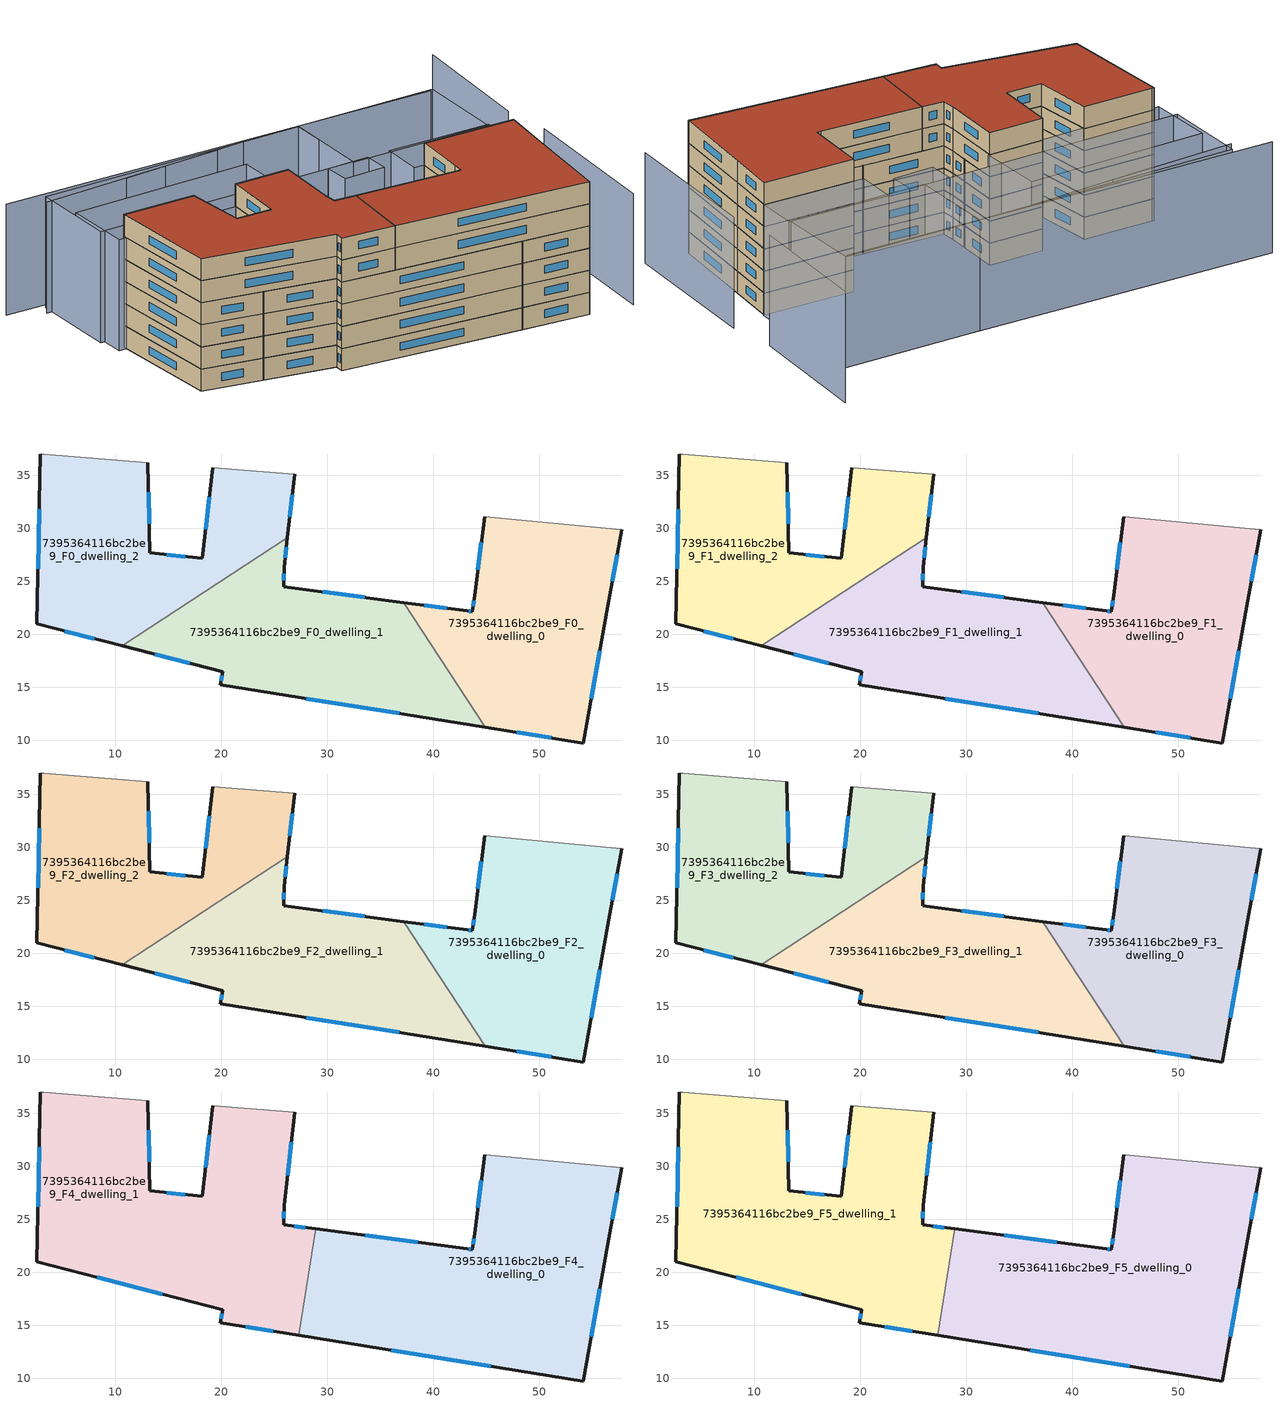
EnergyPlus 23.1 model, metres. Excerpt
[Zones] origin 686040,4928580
7395364116bc2be9_F0_dwelling_0
 floor ground (EU_floor_Construction): 54.16,9.74 56.47,22.64 57.78,29.84 44.87,31.08 43.92,23.66 43.7,22.14 43.22,22.2 37.21,22.99 44.91,11.22 z0
 wall outside (EU_wall_Construction): 57.78,29.84 56.47,22.64 54.16,9.74 44.91,11.22 / 37.21,22.99 43.22,22.2 43.7,22.14 43.92,23.66 44.87,31.08 z0:3
 wall adiabatic (EU_wall_Construction): 44.87,31.08 57.78,29.84 z0:3
 wall to 7395364116bc2be9_F0_dwelling_1 (EU_wall_Construction): 44.91,11.22 37.21,22.99 z0:3
 window (EU_Window_Construction): 44.23,26.07 44.56,28.66 / 57.35,27.5 56.9,24.98 / 55.72,18.45 54.91,13.93 / 51.15,10.22 47.92,10.74 / 39.16,22.73 41.27,22.46 / 43.38,22.18 43.54,22.16 / 43.77,22.63 43.85,23.16 z0.98:2.02
7395364116bc2be9_F0_dwelling_1
 floor ground (EU_floor_Construction): 44.91,11.22 37.21,22.99 25.89,24.49 25.94,26.31 26.26,29.12 10.65,18.91 20.13,16.47 19.93,15.23 z0
 wall outside (EU_wall_Construction): 44.91,11.22 19.93,15.23 20.13,16.47 10.65,18.91 / 26.26,29.12 25.94,26.31 25.89,24.49 37.21,22.99 z0:3
 wall to 7395364116bc2be9_F0_dwelling_2 (EU_wall_Construction): 10.65,18.91 26.26,29.12 z0:3
 window (EU_Window_Construction): 29.57,24 33.53,23.48 / 36.78,12.52 28.05,13.92 / 20,15.63 20.06,16.06 / 17.05,17.26 13.73,18.11 / 26.16,28.2 26.04,27.22 / 25.92,25.72 25.91,25.08 z0.98:2.02
7395364116bc2be9_F0_dwelling_2
 floor ground (EU_floor_Construction): 26.26,29.12 26.94,35.11 19.19,35.7 18.22,27.15 13.28,27.68 13.09,36.17 3.24,36.99 2.93,37.01 2.62,20.97 10.65,18.91 z0
 wall outside (EU_wall_Construction): 26.94,35.11 26.26,29.12 / 10.65,18.91 2.62,20.97 2.93,37.01 / 13.09,36.17 13.28,27.68 18.22,27.15 19.19,35.7 z0:3
 wall adiabatic (EU_wall_Construction): 19.19,35.7 26.94,35.11 / 2.93,37.01 3.24,36.99 13.09,36.17 z0:3
 window (EU_Window_Construction): 26.72,33.16 26.48,31.07 / 8.04,19.58 5.23,20.3 / 2.72,26.18 2.83,31.79 / 13.15,33.41 13.22,30.44 / 14.89,27.5 16.61,27.32 / 18.54,29.93 18.87,32.92 z0.98:2.02
7395364116bc2be9_F1_dwelling_0
 floor to 7395364116bc2be9_F0_dwelling_0 (EU_floor_Construction): 54.16,9.74 56.47,22.64 57.78,29.84 44.87,31.08 43.92,23.66 43.7,22.14 43.22,22.2 37.21,22.99 44.91,11.22 z3
 wall outside (EU_wall_Construction): 57.78,29.84 56.47,22.64 54.16,9.74 44.91,11.22 / 37.21,22.99 43.22,22.2 43.7,22.14 43.92,23.66 44.87,31.08 z3:6
 wall adiabatic (EU_wall_Construction): 44.87,31.08 57.78,29.84 z3:6
 wall to 7395364116bc2be9_F1_dwelling_1 (EU_wall_Construction): 44.91,11.22 37.21,22.99 z3:6
 window (EU_Window_Construction): 44.23,26.07 44.56,28.66 / 57.35,27.5 56.9,24.98 / 55.72,18.45 54.91,13.93 / 51.15,10.22 47.92,10.74 / 39.16,22.73 41.27,22.46 / 43.38,22.18 43.54,22.16 / 43.77,22.63 43.85,23.16 z3.98:5.02
7395364116bc2be9_F1_dwelling_1
 floor to 7395364116bc2be9_F0_dwelling_1 (EU_floor_Construction): 44.91,11.22 37.21,22.99 25.89,24.49 25.94,26.31 26.26,29.12 10.65,18.91 20.13,16.47 19.93,15.23 z3
 wall outside (EU_wall_Construction): 44.91,11.22 19.93,15.23 20.13,16.47 10.65,18.91 / 26.26,29.12 25.94,26.31 25.89,24.49 37.21,22.99 z3:6
 wall to 7395364116bc2be9_F1_dwelling_2 (EU_wall_Construction): 10.65,18.91 26.26,29.12 z3:6
 window (EU_Window_Construction): 29.57,24 33.53,23.48 / 36.78,12.52 28.05,13.92 / 20,15.63 20.06,16.06 / 17.05,17.26 13.73,18.11 / 26.16,28.2 26.04,27.22 / 25.92,25.72 25.91,25.08 z3.98:5.02
7395364116bc2be9_F1_dwelling_2
 floor to 7395364116bc2be9_F0_dwelling_2 (EU_floor_Construction): 26.26,29.12 26.94,35.11 19.19,35.7 18.22,27.15 13.28,27.68 13.09,36.17 3.24,36.99 2.93,37.01 2.62,20.97 10.65,18.91 z3
 wall outside (EU_wall_Construction): 26.94,35.11 26.26,29.12 / 10.65,18.91 2.62,20.97 2.93,37.01 / 13.09,36.17 13.28,27.68 18.22,27.15 19.19,35.7 z3:6
 wall adiabatic (EU_wall_Construction): 19.19,35.7 26.94,35.11 / 2.93,37.01 3.24,36.99 13.09,36.17 z3:6
 window (EU_Window_Construction): 26.72,33.16 26.48,31.07 / 8.04,19.58 5.23,20.3 / 2.72,26.18 2.83,31.79 / 13.15,33.41 13.22,30.44 / 14.89,27.5 16.61,27.32 / 18.54,29.93 18.87,32.92 z3.98:5.02
7395364116bc2be9_F2_dwelling_0
 floor to 7395364116bc2be9_F1_dwelling_0 (EU_floor_Construction): 54.16,9.74 56.47,22.64 57.78,29.84 44.87,31.08 43.92,23.66 43.7,22.14 43.22,22.2 37.21,22.99 44.91,11.22 z6
 wall outside (EU_wall_Construction): 57.78,29.84 56.47,22.64 54.16,9.74 44.91,11.22 / 37.21,22.99 43.22,22.2 43.7,22.14 43.92,23.66 44.87,31.08 z6:9
 wall adiabatic (EU_wall_Construction): 44.87,31.08 57.78,29.84 z6:9
 wall to 7395364116bc2be9_F2_dwelling_1 (EU_wall_Construction): 44.91,11.22 37.21,22.99 z6:9
 window (EU_Window_Construction): 44.23,26.07 44.56,28.66 / 57.35,27.5 56.9,24.98 / 55.72,18.45 54.91,13.93 / 51.15,10.22 47.92,10.74 / 39.16,22.73 41.27,22.46 / 43.38,22.18 43.54,22.16 / 43.77,22.63 43.85,23.16 z6.98:8.02
7395364116bc2be9_F2_dwelling_1
 floor to 7395364116bc2be9_F1_dwelling_1 (EU_floor_Construction): 44.91,11.22 37.21,22.99 25.89,24.49 25.94,26.31 26.26,29.12 10.65,18.91 20.13,16.47 19.93,15.23 z6
 wall outside (EU_wall_Construction): 44.91,11.22 19.93,15.23 20.13,16.47 10.65,18.91 / 26.26,29.12 25.94,26.31 25.89,24.49 37.21,22.99 z6:9
 wall to 7395364116bc2be9_F2_dwelling_2 (EU_wall_Construction): 10.65,18.91 26.26,29.12 z6:9
 window (EU_Window_Construction): 29.57,24 33.53,23.48 / 36.78,12.52 28.05,13.92 / 20,15.63 20.06,16.06 / 17.05,17.26 13.73,18.11 / 26.16,28.2 26.04,27.22 / 25.92,25.72 25.91,25.08 z6.98:8.02
7395364116bc2be9_F2_dwelling_2
 floor to 7395364116bc2be9_F1_dwelling_2 (EU_floor_Construction): 26.26,29.12 26.94,35.11 19.19,35.7 18.22,27.15 13.28,27.68 13.09,36.17 3.24,36.99 2.93,37.01 2.62,20.97 10.65,18.91 z6
 wall outside (EU_wall_Construction): 26.94,35.11 26.26,29.12 / 10.65,18.91 2.62,20.97 2.93,37.01 / 13.09,36.17 13.28,27.68 18.22,27.15 19.19,35.7 z6:9
 wall adiabatic (EU_wall_Construction): 19.19,35.7 26.94,35.11 / 2.93,37.01 3.24,36.99 13.09,36.17 z6:9
 window (EU_Window_Construction): 26.72,33.16 26.48,31.07 / 8.04,19.58 5.23,20.3 / 2.72,26.18 2.83,31.79 / 13.15,33.41 13.22,30.44 / 14.89,27.5 16.61,27.32 / 18.54,29.93 18.87,32.92 z6.98:8.02
7395364116bc2be9_F3_dwelling_0
 floor to 7395364116bc2be9_F2_dwelling_0 (EU_floor_Construction): 54.16,9.74 56.47,22.64 57.78,29.84 44.87,31.08 43.92,23.66 43.7,22.14 43.22,22.2 37.21,22.99 44.91,11.22 z9
 wall outside (EU_wall_Construction): 57.78,29.84 56.47,22.64 54.16,9.74 44.91,11.22 / 37.21,22.99 43.22,22.2 43.7,22.14 43.92,23.66 44.87,31.08 z9:12
 wall adiabatic (EU_wall_Construction): 44.87,31.08 57.78,29.84 z9:12
 wall to 7395364116bc2be9_F3_dwelling_1 (EU_wall_Construction): 44.91,11.22 37.21,22.99 z9:12
 window (EU_Window_Construction): 44.23,26.07 44.56,28.66 / 57.35,27.5 56.9,24.98 / 55.72,18.45 54.91,13.93 / 51.15,10.22 47.92,10.74 / 39.16,22.73 41.27,22.46 / 43.38,22.18 43.54,22.16 / 43.77,22.63 43.85,23.16 z9.98:11.02
7395364116bc2be9_F3_dwelling_1
 floor to 7395364116bc2be9_F2_dwelling_1 (EU_floor_Construction): 44.91,11.22 37.21,22.99 25.89,24.49 25.94,26.31 26.26,29.12 10.65,18.91 20.13,16.47 19.93,15.23 z9
 wall outside (EU_wall_Construction): 44.91,11.22 19.93,15.23 20.13,16.47 10.65,18.91 / 26.26,29.12 25.94,26.31 25.89,24.49 37.21,22.99 z9:12
 wall to 7395364116bc2be9_F3_dwelling_2 (EU_wall_Construction): 10.65,18.91 26.26,29.12 z9:12
 window (EU_Window_Construction): 29.57,24 33.53,23.48 / 36.78,12.52 28.05,13.92 / 20,15.63 20.06,16.06 / 17.05,17.26 13.73,18.11 / 26.16,28.2 26.04,27.22 / 25.92,25.72 25.91,25.08 z9.98:11.02
7395364116bc2be9_F3_dwelling_2
 floor to 7395364116bc2be9_F2_dwelling_2 (EU_floor_Construction): 26.26,29.12 26.94,35.11 19.19,35.7 18.22,27.15 13.28,27.68 13.09,36.17 3.24,36.99 2.93,37.01 2.62,20.97 10.65,18.91 z9
 wall outside (EU_wall_Construction): 26.94,35.11 26.26,29.12 / 10.65,18.91 2.62,20.97 2.93,37.01 / 13.09,36.17 13.28,27.68 18.22,27.15 19.19,35.7 z9:12
 wall adiabatic (EU_wall_Construction): 19.19,35.7 26.94,35.11 / 2.93,37.01 3.24,36.99 13.09,36.17 z9:12
 window (EU_Window_Construction): 26.72,33.16 26.48,31.07 / 8.04,19.58 5.23,20.3 / 2.72,26.18 2.83,31.79 / 13.15,33.41 13.22,30.44 / 14.89,27.5 16.61,27.32 / 18.54,29.93 18.87,32.92 z9.98:11.02
7395364116bc2be9_F4_dwelling_0
 floor to 7395364116bc2be9_F3_dwelling_0 (EU_floor_Construction): 54.16,9.74 56.47,22.64 57.78,29.84 44.87,31.08 43.92,23.66 43.7,22.14 43.22,22.2 37.21,22.99 44.91,11.22 z12
 floor to 7395364116bc2be9_F3_dwelling_1 (EU_floor_Construction): 44.91,11.22 37.21,22.99 28.93,24.09 27.32,14.04 z12
 wall outside (EU_wall_Construction): 57.78,29.84 56.47,22.64 54.16,9.74 27.31,14.04 / 28.93,24.09 43.22,22.2 43.7,22.14 43.92,23.66 44.87,31.08 z12:15
 wall adiabatic (EU_wall_Construction): 44.87,31.08 57.78,29.84 z12:15
 wall to 7395364116bc2be9_F4_dwelling_1 (EU_wall_Construction): 27.31,14.04 28.93,24.09 z12:15
 window (EU_Window_Construction): 44.23,26.07 44.56,28.66 / 57.35,27.5 56.9,24.98 / 55.72,18.45 54.91,13.93 / 45.43,11.14 36.05,12.64 / 33.57,23.47 38.57,22.81 / 43.38,22.18 43.54,22.16 / 43.77,22.63 43.85,23.16 z12.98:14.02
7395364116bc2be9_F4_dwelling_1
 floor to 7395364116bc2be9_F3_dwelling_1 (EU_floor_Construction): 27.32,14.04 28.93,24.09 25.89,24.49 25.94,26.31 26.26,29.12 10.65,18.91 20.13,16.47 19.93,15.23 z12
 floor to 7395364116bc2be9_F3_dwelling_2 (EU_floor_Construction): 26.26,29.12 26.94,35.11 19.19,35.7 18.22,27.15 13.28,27.68 13.09,36.17 3.24,36.99 2.93,37.01 2.62,20.97 10.65,18.91 z12
 wall outside (EU_wall_Construction): 27.31,14.04 19.93,15.23 20.13,16.47 2.62,20.97 2.93,37.01 / 13.09,36.17 13.28,27.68 18.22,27.15 19.19,35.7 / 26.94,35.11 25.94,26.31 25.89,24.49 28.93,24.09 z12:15
 wall adiabatic (EU_wall_Construction): 2.93,37.01 3.24,36.99 13.09,36.17 / 19.19,35.7 26.94,35.11 z12:15
 window (EU_Window_Construction): 26.88,24.36 27.94,24.22 / 24.91,14.43 22.33,14.84 / 20,15.63 20.06,16.06 / 14.44,17.93 8.32,19.5 / 2.72,26.18 2.83,31.79 / 13.15,33.41 13.22,30.44 / 14.89,27.5 16.61,27.32 / 18.54,29.93 18.87,32.92 / 26.61,32.25 26.27,29.17 / 25.92,25.72 25.91,25.08 z12.98:14.02
7395364116bc2be9_F5_dwelling_0
 floor to 7395364116bc2be9_F4_dwelling_0 (EU_floor_Construction): 54.16,9.74 56.47,22.64 57.78,29.84 44.87,31.08 43.92,23.66 43.7,22.14 43.22,22.2 28.93,24.09 27.31,14.04 z15
 wall outside (EU_wall_Construction): 57.78,29.84 56.47,22.64 54.16,9.74 27.31,14.04 / 28.93,24.09 43.22,22.2 43.7,22.14 43.92,23.66 44.87,31.08 z15:18
 wall adiabatic (EU_wall_Construction): 44.87,31.08 57.78,29.84 z15:18
 wall to 7395364116bc2be9_F5_dwelling_1 (EU_wall_Construction): 27.31,14.04 28.93,24.09 z15:18
 window (EU_Window_Construction): 44.23,26.07 44.56,28.66 / 57.35,27.5 56.9,24.98 / 55.72,18.45 54.91,13.93 / 45.43,11.14 36.05,12.64 / 33.57,23.47 38.57,22.81 / 43.38,22.18 43.54,22.16 / 43.77,22.63 43.85,23.16 z15.98:17.02
 roof outside (EU_roof_Construction): 57.78,29.84 56.47,22.64 54.16,9.74 27.31,14.04 28.93,24.09 43.22,22.2 43.7,22.14 43.92,23.66 44.87,31.08 z18
7395364116bc2be9_F5_dwelling_1
 floor to 7395364116bc2be9_F4_dwelling_1 (EU_floor_Construction): 27.31,14.04 28.93,24.09 25.89,24.49 25.94,26.31 26.94,35.11 19.19,35.7 18.22,27.15 13.28,27.68 13.09,36.17 3.24,36.99 2.93,37.01 2.62,20.97 20.13,16.47 19.93,15.23 z15
 wall outside (EU_wall_Construction): 27.31,14.04 19.93,15.23 20.13,16.47 2.62,20.97 2.93,37.01 / 13.09,36.17 13.28,27.68 18.22,27.15 19.19,35.7 / 26.94,35.11 25.94,26.31 25.89,24.49 28.93,24.09 z15:18
 wall adiabatic (EU_wall_Construction): 2.93,37.01 3.24,36.99 13.09,36.17 / 19.19,35.7 26.94,35.11 z15:18
 window (EU_Window_Construction): 26.88,24.36 27.94,24.22 / 24.91,14.43 22.33,14.84 / 20,15.63 20.06,16.06 / 14.44,17.93 8.32,19.5 / 2.72,26.18 2.83,31.79 / 13.15,33.41 13.22,30.44 / 14.89,27.5 16.61,27.32 / 18.54,29.93 18.87,32.92 / 26.61,32.25 26.27,29.17 / 25.92,25.72 25.91,25.08 z15.98:17.02
 roof outside (EU_roof_Construction): 26.94,35.11 25.94,26.31 25.89,24.49 28.93,24.09 27.31,14.04 19.93,15.23 20.13,16.47 2.62,20.97 2.93,37.01 3.24,36.99 13.09,36.17 13.28,27.68 18.22,27.15 19.19,35.7 z18
shading: 60.13,8.8 63.02,30.45 / 62.71,37.26 65.39,56.05 / 27.35,49.95 1.47,50.69 / 31.9,49.97 13.53,50.27 / 58.72,47.76 -2.84,53.26 / 57.88,29.83 43.49,31.21 / 43.49,31.21 44.05,37.04 / 44.05,37.04 58.44,35.65 / 58.44,35.65 57.88,29.83 / 34.74,33.82 34.92,37.4 / 34.92,37.4 40.75,37.11 / 40.75,37.11 40.57,33.53 / 40.57,33.53 34.74,33.82 / 2.46,46.05 27.71,44.56 / 27.71,44.56 27.15,35.1 / 27.15,35.1 1.9,36.58 / 1.9,36.58 2.46,46.05 / 38.56,37.05 39.51,49.51 / 39.51,49.51 59.14,48.01 / 59.14,48.01 58.19,35.55 / 58.19,35.55 38.56,37.05 / 2.36,52.05 39.48,49.39 / 39.48,49.39 38.6,37.14 / 38.6,37.14 1.48,39.8 / 1.48,39.8 2.36,52.05 z0:15
[Building]
EU S2 Campaign: North Axis=0; Terrain=City; Solar Distribution=FullExterior
[Site:Location]
Bologna: Latitude=44.5; Longitude=11.25; Time Zone=1; Elevation=37
[SizingPeriod:WeatherFileDays]
AnnualSizingPeriod: Begin Month=1; Begin Day of Month=1; End Month=12; End Day of Month=31; Day of Week for Start Day=Monday; Use Weather File Daylight Saving Period=No; Use Weather File Rain and Snow Indicators=No
[MATERIAL]
EU_InternalMass_Material: Roughness=MediumRough; Thickness=0.1; Conductivity=1; Density=1800; Specific Heat=900; Thermal Absorptance=0.9; Solar Absorptance=0.7; Visible Absorptance=0.7
[MATERIAL:NOMASS] Roughness=MediumRough; Thermal Absorptance=0.9; Solar Absorptance=0.7; Visible Absorptance=0.7
Name | Thermal Resistance
EU_wall_NoMass | 0.905828
EU_roof_NoMass | 0.37593
EU_floor_NoMass | 0.67114
[WINDOWMATERIAL:SIMPLEGLAZINGSYSTEM]
EU_Window_SimpleGlazing: UFactor=4.52486; Solar Heat Gain Coefficient=0.85; Visible Transmittance=0.85
[CONSTRUCTION]
EU_wall_Construction: EU_wall_NoMass
EU_roof_Construction: EU_roof_NoMass
EU_floor_Construction: EU_floor_NoMass
EU_InternalMass_Construction: EU_InternalMass_Material
EU_Window_Construction: EU_Window_SimpleGlazing
[ZONE] Type=1; Multiplier=1; Ceiling Height=autocalculate; Floor Area=autocalculate; Part of Total Floor Area=Yes
Name | Volume
7395364116bc2be9_F0_dwelling_0; 7395364116bc2be9_F1_dwelling_0; 7395364116bc2be9_F2_dwelling_0; 7395364116bc2be9_F3_dwelling_0 | 810.866
7395364116bc2be9_F4_dwelling_0; 7395364116bc2be9_F5_dwelling_0; 7395364116bc2be9_F4_dwelling_1; 7395364116bc2be9_F5_dwelling_1 | 1216.29
7395364116bc2be9_F0_dwelling_1; 7395364116bc2be9_F1_dwelling_1; 7395364116bc2be9_F2_dwelling_1; 7395364116bc2be9_F3_dwelling_1 | 810.839
7395364116bc2be9_F0_dwelling_2; 7395364116bc2be9_F1_dwelling_2; 7395364116bc2be9_F2_dwelling_2; 7395364116bc2be9_F3_dwelling_2 | 810.869
[INTERNALMASS] Construction=EU_InternalMass_Construction
Name | Zone or ZoneList | Surface Area
7395364116bc2be9_F0_dwelling_0_EU_InternalMass | 7395364116bc2be9_F0_dwelling_0 | 270.289
7395364116bc2be9_F0_dwelling_1_EU_InternalMass | 7395364116bc2be9_F0_dwelling_1 | 270.282
7395364116bc2be9_F0_dwelling_2_EU_InternalMass | 7395364116bc2be9_F0_dwelling_2 | 270.289
7395364116bc2be9_F1_dwelling_0_EU_InternalMass | 7395364116bc2be9_F1_dwelling_0 | 270.289
7395364116bc2be9_F1_dwelling_1_EU_InternalMass | 7395364116bc2be9_F1_dwelling_1 | 270.282
7395364116bc2be9_F1_dwelling_2_EU_InternalMass | 7395364116bc2be9_F1_dwelling_2 | 270.289
7395364116bc2be9_F2_dwelling_0_EU_InternalMass | 7395364116bc2be9_F2_dwelling_0 | 270.289
7395364116bc2be9_F2_dwelling_1_EU_InternalMass | 7395364116bc2be9_F2_dwelling_1 | 270.282
7395364116bc2be9_F2_dwelling_2_EU_InternalMass | 7395364116bc2be9_F2_dwelling_2 | 270.289
7395364116bc2be9_F3_dwelling_0_EU_InternalMass | 7395364116bc2be9_F3_dwelling_0 | 270.289
7395364116bc2be9_F3_dwelling_1_EU_InternalMass | 7395364116bc2be9_F3_dwelling_1 | 270.282
7395364116bc2be9_F3_dwelling_2_EU_InternalMass | 7395364116bc2be9_F3_dwelling_2 | 270.289
7395364116bc2be9_F4_dwelling_0_EU_InternalMass | 7395364116bc2be9_F4_dwelling_0 | 405.431
7395364116bc2be9_F4_dwelling_1_EU_InternalMass | 7395364116bc2be9_F4_dwelling_1 | 405.429
7395364116bc2be9_F5_dwelling_0_EU_InternalMass | 7395364116bc2be9_F5_dwelling_0 | 405.431
7395364116bc2be9_F5_dwelling_1_EU_InternalMass | 7395364116bc2be9_F5_dwelling_1 | 405.429
[OTHEREQUIPMENT] Fuel Type=Electricity; Design Level Calculation Method=Watts/Area; Power per Zone Floor Area=1; Fraction Latent=0; Fraction Radiant=0; Fraction Lost=0; Carbon Dioxide Generation Rate=0; EndUse Subcategory=EU_Step8_InternalGains
Name | Zone or ZoneList or Space or SpaceList | Schedule
EU_Step8_InternalGain_7395364116bc2be9_F0_dwelling_0_f000 | 7395364116bc2be9_F0_dwelling_0 | EU_Step8_GainSchedule_7395364116bc2be9_F0_dwelling_0_f000
EU_Step8_InternalGain_7395364116bc2be9_F0_dwelling_1_f000 | 7395364116bc2be9_F0_dwelling_1 | EU_Step8_GainSchedule_7395364116bc2be9_F0_dwelling_1_f000
EU_Step8_InternalGain_7395364116bc2be9_F0_dwelling_2_f000 | 7395364116bc2be9_F0_dwelling_2 | EU_Step8_GainSchedule_7395364116bc2be9_F0_dwelling_2_f000
EU_Step8_InternalGain_7395364116bc2be9_F1_dwelling_0_f000 | 7395364116bc2be9_F1_dwelling_0 | EU_Step8_GainSchedule_7395364116bc2be9_F1_dwelling_0_f000
EU_Step8_InternalGain_7395364116bc2be9_F1_dwelling_1_f000 | 7395364116bc2be9_F1_dwelling_1 | EU_Step8_GainSchedule_7395364116bc2be9_F1_dwelling_1_f000
EU_Step8_InternalGain_7395364116bc2be9_F1_dwelling_2_f000 | 7395364116bc2be9_F1_dwelling_2 | EU_Step8_GainSchedule_7395364116bc2be9_F1_dwelling_2_f000
EU_Step8_InternalGain_7395364116bc2be9_F2_dwelling_0_f000 | 7395364116bc2be9_F2_dwelling_0 | EU_Step8_GainSchedule_7395364116bc2be9_F2_dwelling_0_f000
EU_Step8_InternalGain_7395364116bc2be9_F2_dwelling_1_f000 | 7395364116bc2be9_F2_dwelling_1 | EU_Step8_GainSchedule_7395364116bc2be9_F2_dwelling_1_f000
EU_Step8_InternalGain_7395364116bc2be9_F2_dwelling_2_f000 | 7395364116bc2be9_F2_dwelling_2 | EU_Step8_GainSchedule_7395364116bc2be9_F2_dwelling_2_f000
EU_Step8_InternalGain_7395364116bc2be9_F3_dwelling_0_f000 | 7395364116bc2be9_F3_dwelling_0 | EU_Step8_GainSchedule_7395364116bc2be9_F3_dwelling_0_f000
EU_Step8_InternalGain_7395364116bc2be9_F3_dwelling_1_f000 | 7395364116bc2be9_F3_dwelling_1 | EU_Step8_GainSchedule_7395364116bc2be9_F3_dwelling_1_f000
EU_Step8_InternalGain_7395364116bc2be9_F3_dwelling_2_f000 | 7395364116bc2be9_F3_dwelling_2 | EU_Step8_GainSchedule_7395364116bc2be9_F3_dwelling_2_f000
EU_Step8_InternalGain_7395364116bc2be9_F4_dwelling_0_f000 | 7395364116bc2be9_F4_dwelling_0 | EU_Step8_GainSchedule_7395364116bc2be9_F4_dwelling_0_f000
EU_Step8_InternalGain_7395364116bc2be9_F4_dwelling_1_f000 | 7395364116bc2be9_F4_dwelling_1 | EU_Step8_GainSchedule_7395364116bc2be9_F4_dwelling_1_f000
EU_Step8_InternalGain_7395364116bc2be9_F5_dwelling_0_f000 | 7395364116bc2be9_F5_dwelling_0 | EU_Step8_GainSchedule_7395364116bc2be9_F5_dwelling_0_f000
EU_Step8_InternalGain_7395364116bc2be9_F5_dwelling_1_f000 | 7395364116bc2be9_F5_dwelling_1 | EU_Step8_GainSchedule_7395364116bc2be9_F5_dwelling_1_f000
[ZONEVENTILATION:DESIGNFLOWRATE] Schedule=EU_AlwaysOn; Design Flow Rate Calculation Method=AirChanges/Hour; Air Changes per Hour=0.73129; Ventilation Type=Natural; Fan Pressure Rise=0; Fan Total Efficiency=1; Constant Term Coefficient=1; Temperature Term Coefficient=0; Velocity Term Coefficient=0; Velocity Squared Term Coefficient=0; Minimum Indoor Temperature=-100; Maximum Indoor Temperature=100; Delta Temperature=-100; Minimum Outdoor Temperature=-100; Maximum Outdoor Temperature=100; Maximum Wind Speed=40
Name | Zone or ZoneList or Space or SpaceList
EU_ConstantAir_7395364116bc2be9_F0_dwelling_0 | 7395364116bc2be9_F0_dwelling_0
EU_ConstantAir_7395364116bc2be9_F0_dwelling_1 | 7395364116bc2be9_F0_dwelling_1
EU_ConstantAir_7395364116bc2be9_F0_dwelling_2 | 7395364116bc2be9_F0_dwelling_2
EU_ConstantAir_7395364116bc2be9_F1_dwelling_0 | 7395364116bc2be9_F1_dwelling_0
EU_ConstantAir_7395364116bc2be9_F1_dwelling_1 | 7395364116bc2be9_F1_dwelling_1
EU_ConstantAir_7395364116bc2be9_F1_dwelling_2 | 7395364116bc2be9_F1_dwelling_2
EU_ConstantAir_7395364116bc2be9_F2_dwelling_0 | 7395364116bc2be9_F2_dwelling_0
EU_ConstantAir_7395364116bc2be9_F2_dwelling_1 | 7395364116bc2be9_F2_dwelling_1
EU_ConstantAir_7395364116bc2be9_F2_dwelling_2 | 7395364116bc2be9_F2_dwelling_2
EU_ConstantAir_7395364116bc2be9_F3_dwelling_0 | 7395364116bc2be9_F3_dwelling_0
EU_ConstantAir_7395364116bc2be9_F3_dwelling_1 | 7395364116bc2be9_F3_dwelling_1
EU_ConstantAir_7395364116bc2be9_F3_dwelling_2 | 7395364116bc2be9_F3_dwelling_2
EU_ConstantAir_7395364116bc2be9_F4_dwelling_0 | 7395364116bc2be9_F4_dwelling_0
EU_ConstantAir_7395364116bc2be9_F4_dwelling_1 | 7395364116bc2be9_F4_dwelling_1
EU_ConstantAir_7395364116bc2be9_F5_dwelling_0 | 7395364116bc2be9_F5_dwelling_0
EU_ConstantAir_7395364116bc2be9_F5_dwelling_1 | 7395364116bc2be9_F5_dwelling_1
[HVACTEMPLATE:THERMOSTAT] Constant Heating Setpoint=20; Constant Cooling Setpoint=50
EU_HeatOnly_7395364116bc2be9_F0_dwelling_0; EU_HeatOnly_7395364116bc2be9_F0_dwelling_1; EU_HeatOnly_7395364116bc2be9_F0_dwelling_2; EU_HeatOnly_7395364116bc2be9_F1_dwelling_0; EU_HeatOnly_7395364116bc2be9_F1_dwelling_1; EU_HeatOnly_7395364116bc2be9_F1_dwelling_2; EU_HeatOnly_7395364116bc2be9_F2_dwelling_0; EU_HeatOnly_7395364116bc2be9_F2_dwelling_1; EU_HeatOnly_7395364116bc2be9_F2_dwelling_2; EU_HeatOnly_7395364116bc2be9_F3_dwelling_0; EU_HeatOnly_7395364116bc2be9_F3_dwelling_1; EU_HeatOnly_7395364116bc2be9_F3_dwelling_2; EU_HeatOnly_7395364116bc2be9_F4_dwelling_0; EU_HeatOnly_7395364116bc2be9_F4_dwelling_1; EU_HeatOnly_7395364116bc2be9_F5_dwelling_0; EU_HeatOnly_7395364116bc2be9_F5_dwelling_1
[HVACTEMPLATE:ZONE:IDEALLOADSAIRSYSTEM] System Availability Schedule=EU_AlwaysOn; Maximum Heating Supply Air Temperature=50; Minimum Cooling Supply Air Temperature=13; Maximum Heating Supply Air Humidity Ratio=0.0156; Minimum Cooling Supply Air Humidity Ratio=0.0077; Heating Limit=NoLimit; Cooling Limit=NoLimit; Heating Availability Schedule=EU_AlwaysOn; Cooling Availability Schedule=EU_CoolingOff; Dehumidification Control Type=ConstantSensibleHeatRatio; Cooling Sensible Heat Ratio=0.7; Dehumidification Setpoint=60; Humidification Control Type=None; Humidification Setpoint=30; Outdoor Air Method=None; Outdoor Air Flow Rate per Person=0.00944; Outdoor Air Flow Rate per Zone Floor Area=0; Outdoor Air Flow Rate per Zone=0; Demand Controlled Ventilation Type=None; Outdoor Air Economizer Type=NoEconomizer; Heat Recovery Type=None; Sensible Heat Recovery Effectiveness=0.7; Latent Heat Recovery Effectiveness=0.65
Name | Template Thermostat
7395364116bc2be9_F0_dwelling_0 | EU_HeatOnly_7395364116bc2be9_F0_dwelling_0
7395364116bc2be9_F0_dwelling_1 | EU_HeatOnly_7395364116bc2be9_F0_dwelling_1
7395364116bc2be9_F0_dwelling_2 | EU_HeatOnly_7395364116bc2be9_F0_dwelling_2
7395364116bc2be9_F1_dwelling_0 | EU_HeatOnly_7395364116bc2be9_F1_dwelling_0
7395364116bc2be9_F1_dwelling_1 | EU_HeatOnly_7395364116bc2be9_F1_dwelling_1
7395364116bc2be9_F1_dwelling_2 | EU_HeatOnly_7395364116bc2be9_F1_dwelling_2
7395364116bc2be9_F2_dwelling_0 | EU_HeatOnly_7395364116bc2be9_F2_dwelling_0
7395364116bc2be9_F2_dwelling_1 | EU_HeatOnly_7395364116bc2be9_F2_dwelling_1
7395364116bc2be9_F2_dwelling_2 | EU_HeatOnly_7395364116bc2be9_F2_dwelling_2
7395364116bc2be9_F3_dwelling_0 | EU_HeatOnly_7395364116bc2be9_F3_dwelling_0
7395364116bc2be9_F3_dwelling_1 | EU_HeatOnly_7395364116bc2be9_F3_dwelling_1
7395364116bc2be9_F3_dwelling_2 | EU_HeatOnly_7395364116bc2be9_F3_dwelling_2
7395364116bc2be9_F4_dwelling_0 | EU_HeatOnly_7395364116bc2be9_F4_dwelling_0
7395364116bc2be9_F4_dwelling_1 | EU_HeatOnly_7395364116bc2be9_F4_dwelling_1
7395364116bc2be9_F5_dwelling_0 | EU_HeatOnly_7395364116bc2be9_F5_dwelling_0
7395364116bc2be9_F5_dwelling_1 | EU_HeatOnly_7395364116bc2be9_F5_dwelling_1
[SIZING:ZONE] Zone Cooling Design Supply Air Temperature Input Method=SupplyAirTemperature; Zone Cooling Design Supply Air Temperature=13; Zone Heating Design Supply Air Temperature Input Method=SupplyAirTemperature; Zone Heating Design Supply Air Temperature=50; Zone Cooling Design Supply Air Humidity Ratio=0.008; Zone Heating Design Supply Air Humidity Ratio=0.008; Cooling Design Air Flow Method=DesignDay; Cooling Design Air Flow Rate=0; Cooling Minimum Air Flow per Zone Floor Area=0.000762; Cooling Minimum Air Flow=0; Cooling Minimum Air Flow Fraction=0.2; Heating Design Air Flow Method=DesignDay; Heating Design Air Flow Rate=0; Heating Maximum Air Flow per Zone Floor Area=0.002032; Heating Maximum Air Flow=0.141576; Heating Maximum Air Flow Fraction=0.3; Account for Dedicated Outdoor Air System=No; Dedicated Outdoor Air System Control Strategy=NeutralSupplyAir; Dedicated Outdoor Air Low Setpoint Temperature for Design=autosize; Dedicated Outdoor Air High Setpoint Temperature for Design=autosize; Zone Load Sizing Method=Sensible Load Only No Latent Load; Zone Latent Cooling Design Supply Air Humidity Ratio Input Method=HumidityRatioDifference; Zone Cooling Design Supply Air Humidity Ratio Difference=0.005; Zone Latent Heating Design Supply Air Humidity Ratio Input Method=HumidityRatioDifference; Zone Humidification Design Supply Air Humidity Ratio Difference=0.005
7395364116bc2be9_F0_dwelling_0; 7395364116bc2be9_F0_dwelling_1; 7395364116bc2be9_F0_dwelling_2; 7395364116bc2be9_F1_dwelling_0; 7395364116bc2be9_F1_dwelling_1; 7395364116bc2be9_F1_dwelling_2; 7395364116bc2be9_F2_dwelling_0; 7395364116bc2be9_F2_dwelling_1; 7395364116bc2be9_F2_dwelling_2; 7395364116bc2be9_F3_dwelling_0; 7395364116bc2be9_F3_dwelling_1; 7395364116bc2be9_F3_dwelling_2; 7395364116bc2be9_F4_dwelling_0; 7395364116bc2be9_F4_dwelling_1; 7395364116bc2be9_F5_dwelling_0; 7395364116bc2be9_F5_dwelling_1
[SCHEDULE:CONSTANT]
Name | Hourly Value
EU_AlwaysOn | 1
EU_CoolingOff | 0
[SCHEDULE:FILE] Column Number=1; Rows to Skip at Top=0; Number of Hours of Data=8760; Column Separator=Comma; Interpolate to Timestep=No; Minutes per Item=60; Adjust Schedule for Daylight Savings=Yes
Name | File
EU_Step8_GainSchedule_7395364116bc2be9_F0_dwelling_0_f000 | ../../schedules/7395364116bc2be9/7395364116bc2be9_F0_dwelling_0_f000_gain.csv
EU_Step8_GainSchedule_7395364116bc2be9_F0_dwelling_1_f000 | ../../schedules/7395364116bc2be9/7395364116bc2be9_F0_dwelling_1_f000_gain.csv
EU_Step8_GainSchedule_7395364116bc2be9_F0_dwelling_2_f000 | ../../schedules/7395364116bc2be9/7395364116bc2be9_F0_dwelling_2_f000_gain.csv
EU_Step8_GainSchedule_7395364116bc2be9_F1_dwelling_0_f000 | ../../schedules/7395364116bc2be9/7395364116bc2be9_F1_dwelling_0_f000_gain.csv
EU_Step8_GainSchedule_7395364116bc2be9_F1_dwelling_1_f000 | ../../schedules/7395364116bc2be9/7395364116bc2be9_F1_dwelling_1_f000_gain.csv
EU_Step8_GainSchedule_7395364116bc2be9_F1_dwelling_2_f000 | ../../schedules/7395364116bc2be9/7395364116bc2be9_F1_dwelling_2_f000_gain.csv
EU_Step8_GainSchedule_7395364116bc2be9_F2_dwelling_0_f000 | ../../schedules/7395364116bc2be9/7395364116bc2be9_F2_dwelling_0_f000_gain.csv
EU_Step8_GainSchedule_7395364116bc2be9_F2_dwelling_1_f000 | ../../schedules/7395364116bc2be9/7395364116bc2be9_F2_dwelling_1_f000_gain.csv
EU_Step8_GainSchedule_7395364116bc2be9_F2_dwelling_2_f000 | ../../schedules/7395364116bc2be9/7395364116bc2be9_F2_dwelling_2_f000_gain.csv
EU_Step8_GainSchedule_7395364116bc2be9_F3_dwelling_0_f000 | ../../schedules/7395364116bc2be9/7395364116bc2be9_F3_dwelling_0_f000_gain.csv
EU_Step8_GainSchedule_7395364116bc2be9_F3_dwelling_1_f000 | ../../schedules/7395364116bc2be9/7395364116bc2be9_F3_dwelling_1_f000_gain.csv
EU_Step8_GainSchedule_7395364116bc2be9_F3_dwelling_2_f000 | ../../schedules/7395364116bc2be9/7395364116bc2be9_F3_dwelling_2_f000_gain.csv
EU_Step8_GainSchedule_7395364116bc2be9_F4_dwelling_0_f000 | ../../schedules/7395364116bc2be9/7395364116bc2be9_F4_dwelling_0_f000_gain.csv
EU_Step8_GainSchedule_7395364116bc2be9_F4_dwelling_1_f000 | ../../schedules/7395364116bc2be9/7395364116bc2be9_F4_dwelling_1_f000_gain.csv
EU_Step8_GainSchedule_7395364116bc2be9_F5_dwelling_0_f000 | ../../schedules/7395364116bc2be9/7395364116bc2be9_F5_dwelling_0_f000_gain.csv
EU_Step8_GainSchedule_7395364116bc2be9_F5_dwelling_1_f000 | ../../schedules/7395364116bc2be9/7395364116bc2be9_F5_dwelling_1_f000_gain.csv
